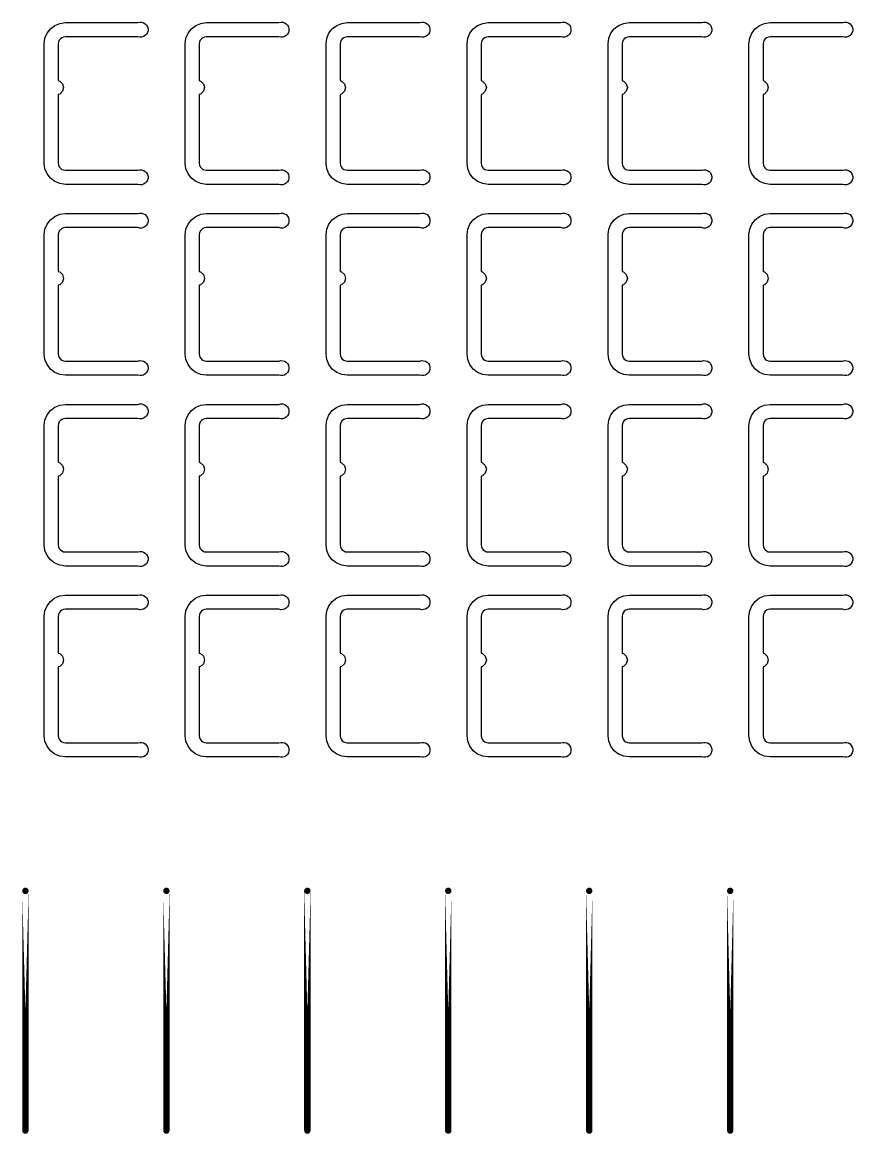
# Model space of a CAD drawing. Extents: x 11 to 212, y 11 to 212.
# Drawn here: x 121.75 to 132.15, y 46.96 to 60.87 of the extents above; entities that cross this region are included whole.
import ezdxf

# ---------------------------------------------------------------- set-up
doc = ezdxf.new("R2010")
doc.units = 0
doc.layers.get('0').update_dxf_attribs({"linetype": 'continuous'})
doc.layers.add('L4', color=7, linetype='continuous')

# ---------------------------------------------------------------- blocks, each defined once
blk = doc.blocks.new('cutlineendpoint')
at = {"const_width": 0.04}
blk.add_lwpolyline([(-0.02, 0, 1), (0.02, 0, 1)], format="xyb", close=True, dxfattribs=at)

msp = doc.modelspace()

# ---------------------------------------------------------------- linework, layer by layer
at = {"layer": 'L4'}
for points in [[(123.197, 59.018), (123.22, 59.023), (123.244, 59.022), (123.267, 59.016), (123.288, 59.003), (123.305, 58.986), (123.317, 58.965), (123.323, 58.941), (123.323, 58.917), (123.317, 58.894), (123.305, 58.873), (123.288, 58.856), (123.267, 58.843), (123.244, 58.836), (123.22, 58.836), (123.197, 58.841), (122.288, 58.841), (122.22, 58.85), (122.156, 58.877), (122.101, 58.919), (122.059, 58.974), (122.033, 59.037), (122.024, 59.106), (122.024, 60.6), (122.033, 60.669), (122.059, 60.732), (122.101, 60.787), (122.156, 60.829), (122.22, 60.856), (122.288, 60.865), (123.197, 60.865), (123.22, 60.87), (123.244, 60.869), (123.267, 60.863), (123.288, 60.85), (123.305, 60.833), (123.317, 60.812), (123.323, 60.789), (123.323, 60.764), (123.317, 60.741), (123.305, 60.72), (123.288, 60.703), (123.267, 60.69), (123.244, 60.684), (123.22, 60.683), (123.197, 60.688), (122.288, 60.688), (122.265, 60.685), (122.244, 60.676), (122.226, 60.662), (122.212, 60.644), (122.203, 60.623), (122.2, 60.6), (122.2, 60.139), (122.218, 60.134), (122.252, 60.1), (122.265, 60.053), (122.252, 60.006), (122.218, 59.971), (122.2, 59.967), (122.2, 59.106), (122.203, 59.083), (122.212, 59.062), (122.226, 59.043), (122.244, 59.029), (122.265, 59.021), (122.288, 59.018)], [(124.961, 59.018), (124.985, 59.023), (125.009, 59.022), (125.032, 59.016), (125.053, 59.003), (125.069, 58.986), (125.081, 58.965), (125.087, 58.941), (125.087, 58.917), (125.081, 58.894), (125.069, 58.873), (125.053, 58.856), (125.032, 58.843), (125.009, 58.836), (124.985, 58.836), (124.961, 58.841), (124.053, 58.841), (123.984, 58.85), (123.921, 58.877), (123.866, 58.919), (123.824, 58.974), (123.797, 59.037), (123.788, 59.106), (123.788, 60.6), (123.797, 60.669), (123.824, 60.732), (123.866, 60.787), (123.921, 60.829), (123.984, 60.856), (124.053, 60.865), (124.961, 60.865), (124.985, 60.87), (125.009, 60.869), (125.032, 60.863), (125.053, 60.85), (125.069, 60.833), (125.081, 60.812), (125.087, 60.789), (125.087, 60.764), (125.081, 60.741), (125.069, 60.72), (125.053, 60.703), (125.032, 60.69), (125.009, 60.684), (124.985, 60.683), (124.961, 60.688), (124.053, 60.688), (124.03, 60.685), (124.009, 60.676), (123.991, 60.662), (123.977, 60.644), (123.968, 60.623), (123.965, 60.6), (123.965, 60.139), (123.982, 60.134), (124.017, 60.1), (124.029, 60.053), (124.017, 60.006), (123.982, 59.971), (123.965, 59.967), (123.965, 59.106), (123.968, 59.083), (123.977, 59.062), (123.991, 59.043), (124.009, 59.029), (124.03, 59.021), (124.053, 59.018)], [(126.726, 59.018), (126.75, 59.023), (126.774, 59.022), (126.797, 59.016), (126.817, 59.003), (126.834, 58.986), (126.846, 58.965), (126.852, 58.941), (126.852, 58.917), (126.846, 58.894), (126.834, 58.873), (126.817, 58.856), (126.797, 58.843), (126.774, 58.836), (126.75, 58.836), (126.726, 58.841), (125.818, 58.841), (125.749, 58.85), (125.685, 58.877), (125.63, 58.919), (125.588, 58.974), (125.562, 59.037), (125.553, 59.106), (125.553, 60.6), (125.562, 60.669), (125.588, 60.732), (125.63, 60.787), (125.685, 60.829), (125.749, 60.856), (125.818, 60.865), (126.726, 60.865), (126.75, 60.87), (126.774, 60.869), (126.797, 60.863), (126.817, 60.85), (126.834, 60.833), (126.846, 60.812), (126.852, 60.789), (126.852, 60.764), (126.846, 60.741), (126.834, 60.72), (126.817, 60.703), (126.797, 60.69), (126.774, 60.684), (126.75, 60.683), (126.726, 60.688), (125.818, 60.688), (125.795, 60.685), (125.774, 60.676), (125.755, 60.662), (125.741, 60.644), (125.732, 60.623), (125.729, 60.6), (125.729, 60.139), (125.747, 60.134), (125.782, 60.1), (125.794, 60.053), (125.782, 60.006), (125.747, 59.971), (125.729, 59.967), (125.729, 59.106), (125.732, 59.083), (125.741, 59.062), (125.755, 59.043), (125.774, 59.029), (125.795, 59.021), (125.818, 59.018)], [(128.491, 59.018), (128.514, 59.023), (128.538, 59.022), (128.561, 59.016), (128.582, 59.003), (128.599, 58.986), (128.611, 58.965), (128.617, 58.941), (128.617, 58.917), (128.611, 58.894), (128.599, 58.873), (128.582, 58.856), (128.561, 58.843), (128.538, 58.836), (128.514, 58.836), (128.491, 58.841), (127.582, 58.841), (127.514, 58.85), (127.45, 58.877), (127.395, 58.919), (127.353, 58.974), (127.327, 59.037), (127.318, 59.106), (127.318, 60.6), (127.327, 60.669), (127.353, 60.732), (127.395, 60.787), (127.45, 60.829), (127.514, 60.856), (127.582, 60.865), (128.491, 60.865), (128.514, 60.87), (128.538, 60.869), (128.561, 60.863), (128.582, 60.85), (128.599, 60.833), (128.611, 60.812), (128.617, 60.789), (128.617, 60.764), (128.611, 60.741), (128.599, 60.72), (128.582, 60.703), (128.561, 60.69), (128.538, 60.684), (128.514, 60.683), (128.491, 60.688), (127.582, 60.688), (127.56, 60.685), (127.538, 60.676), (127.52, 60.662), (127.506, 60.644), (127.497, 60.623), (127.494, 60.6), (127.494, 60.139), (127.512, 60.134), (127.546, 60.1), (127.559, 60.053), (127.546, 60.006), (127.512, 59.971), (127.494, 59.967), (127.494, 59.106), (127.497, 59.083), (127.506, 59.062), (127.52, 59.043), (127.538, 59.029), (127.56, 59.021), (127.582, 59.018)], [(130.255, 59.018), (130.279, 59.023), (130.303, 59.022), (130.326, 59.016), (130.347, 59.003), (130.364, 58.986), (130.375, 58.965), (130.382, 58.941), (130.382, 58.917), (130.375, 58.894), (130.364, 58.873), (130.347, 58.856), (130.326, 58.843), (130.303, 58.836), (130.279, 58.836), (130.255, 58.841), (129.347, 58.841), (129.279, 58.85), (129.215, 58.877), (129.16, 58.919), (129.118, 58.974), (129.091, 59.037), (129.082, 59.106), (129.082, 60.6), (129.091, 60.669), (129.118, 60.732), (129.16, 60.787), (129.215, 60.829), (129.279, 60.856), (129.347, 60.865), (130.255, 60.865), (130.279, 60.87), (130.303, 60.869), (130.326, 60.863), (130.347, 60.85), (130.364, 60.833), (130.375, 60.812), (130.382, 60.789), (130.382, 60.764), (130.375, 60.741), (130.364, 60.72), (130.347, 60.703), (130.326, 60.69), (130.303, 60.684), (130.279, 60.683), (130.255, 60.688), (129.347, 60.688), (129.324, 60.685), (129.303, 60.676), (129.285, 60.662), (129.271, 60.644), (129.262, 60.623), (129.259, 60.6), (129.259, 60.139), (129.276, 60.134), (129.311, 60.1), (129.324, 60.053), (129.311, 60.006), (129.276, 59.971), (129.259, 59.967), (129.259, 59.106), (129.262, 59.083), (129.271, 59.062), (129.285, 59.043), (129.303, 59.029), (129.324, 59.021), (129.347, 59.018)], [(132.02, 59.018), (132.044, 59.023), (132.068, 59.022), (132.091, 59.016), (132.112, 59.003), (132.128, 58.986), (132.14, 58.965), (132.146, 58.941), (132.146, 58.917), (132.14, 58.894), (132.128, 58.873), (132.112, 58.856), (132.091, 58.843), (132.068, 58.836), (132.044, 58.836), (132.02, 58.841), (131.112, 58.841), (131.043, 58.85), (130.979, 58.877), (130.925, 58.919), (130.883, 58.974), (130.856, 59.037), (130.847, 59.106), (130.847, 60.6), (130.856, 60.669), (130.883, 60.732), (130.925, 60.787), (130.979, 60.829), (131.043, 60.856), (131.112, 60.865), (132.02, 60.865), (132.044, 60.87), (132.068, 60.869), (132.091, 60.863), (132.112, 60.85), (132.128, 60.833), (132.14, 60.812), (132.146, 60.789), (132.146, 60.764), (132.14, 60.741), (132.128, 60.72), (132.112, 60.703), (132.091, 60.69), (132.068, 60.684), (132.044, 60.683), (132.02, 60.688), (131.112, 60.688), (131.089, 60.685), (131.068, 60.676), (131.049, 60.662), (131.035, 60.644), (131.027, 60.623), (131.024, 60.6), (131.024, 60.139), (131.041, 60.134), (131.076, 60.1), (131.088, 60.053), (131.076, 60.006), (131.041, 59.971), (131.024, 59.967), (131.024, 59.106), (131.027, 59.083), (131.035, 59.062), (131.049, 59.043), (131.068, 59.029), (131.089, 59.021), (131.112, 59.018)], [(123.197, 56.629), (123.22, 56.635), (123.244, 56.634), (123.267, 56.627), (123.288, 56.615), (123.305, 56.598), (123.317, 56.577), (123.323, 56.553), (123.323, 56.529), (123.317, 56.506), (123.305, 56.485), (123.288, 56.468), (123.267, 56.455), (123.244, 56.448), (123.22, 56.448), (123.197, 56.453), (122.288, 56.453), (122.22, 56.462), (122.156, 56.488), (122.101, 56.53), (122.059, 56.585), (122.033, 56.649), (122.024, 56.718), (122.024, 58.212), (122.033, 58.28), (122.059, 58.344), (122.101, 58.399), (122.156, 58.441), (122.22, 58.467), (122.288, 58.476), (123.197, 58.476), (123.22, 58.482), (123.244, 58.481), (123.267, 58.474), (123.288, 58.462), (123.305, 58.445), (123.317, 58.424), (123.323, 58.4), (123.323, 58.376), (123.317, 58.353), (123.305, 58.332), (123.288, 58.315), (123.267, 58.302), (123.244, 58.295), (123.22, 58.295), (123.197, 58.3), (122.288, 58.3), (122.265, 58.297), (122.244, 58.288), (122.226, 58.274), (122.212, 58.256), (122.203, 58.235), (122.2, 58.212), (122.2, 57.751), (122.218, 57.746), (122.252, 57.712), (122.265, 57.665), (122.252, 57.618), (122.218, 57.583), (122.2, 57.578), (122.2, 56.718), (122.203, 56.695), (122.212, 56.674), (122.226, 56.655), (122.244, 56.641), (122.265, 56.632), (122.288, 56.629)], [(124.961, 56.629), (124.985, 56.635), (125.009, 56.634), (125.032, 56.627), (125.053, 56.615), (125.069, 56.598), (125.081, 56.577), (125.087, 56.553), (125.087, 56.529), (125.081, 56.506), (125.069, 56.485), (125.053, 56.468), (125.032, 56.455), (125.009, 56.448), (124.985, 56.448), (124.961, 56.453), (124.053, 56.453), (123.984, 56.462), (123.921, 56.488), (123.866, 56.53), (123.824, 56.585), (123.797, 56.649), (123.788, 56.718), (123.788, 58.212), (123.797, 58.28), (123.824, 58.344), (123.866, 58.399), (123.921, 58.441), (123.984, 58.467), (124.053, 58.476), (124.961, 58.476), (124.985, 58.482), (125.009, 58.481), (125.032, 58.474), (125.053, 58.462), (125.069, 58.445), (125.081, 58.424), (125.087, 58.4), (125.087, 58.376), (125.081, 58.353), (125.069, 58.332), (125.053, 58.315), (125.032, 58.302), (125.009, 58.295), (124.985, 58.295), (124.961, 58.3), (124.053, 58.3), (124.03, 58.297), (124.009, 58.288), (123.991, 58.274), (123.977, 58.256), (123.968, 58.235), (123.965, 58.212), (123.965, 57.751), (123.982, 57.746), (124.017, 57.712), (124.029, 57.665), (124.017, 57.618), (123.982, 57.583), (123.965, 57.578), (123.965, 56.718), (123.968, 56.695), (123.977, 56.674), (123.991, 56.655), (124.009, 56.641), (124.03, 56.632), (124.053, 56.629)], [(126.726, 56.629), (126.75, 56.635), (126.774, 56.634), (126.797, 56.627), (126.817, 56.615), (126.834, 56.598), (126.846, 56.577), (126.852, 56.553), (126.852, 56.529), (126.846, 56.506), (126.834, 56.485), (126.817, 56.468), (126.797, 56.455), (126.774, 56.448), (126.75, 56.448), (126.726, 56.453), (125.818, 56.453), (125.749, 56.462), (125.685, 56.488), (125.63, 56.53), (125.588, 56.585), (125.562, 56.649), (125.553, 56.718), (125.553, 58.212), (125.562, 58.28), (125.588, 58.344), (125.63, 58.399), (125.685, 58.441), (125.749, 58.467), (125.818, 58.476), (126.726, 58.476), (126.75, 58.482), (126.774, 58.481), (126.797, 58.474), (126.817, 58.462), (126.834, 58.445), (126.846, 58.424), (126.852, 58.4), (126.852, 58.376), (126.846, 58.353), (126.834, 58.332), (126.817, 58.315), (126.797, 58.302), (126.774, 58.295), (126.75, 58.295), (126.726, 58.3), (125.818, 58.3), (125.795, 58.297), (125.774, 58.288), (125.755, 58.274), (125.741, 58.256), (125.732, 58.235), (125.729, 58.212), (125.729, 57.751), (125.747, 57.746), (125.782, 57.712), (125.794, 57.665), (125.782, 57.618), (125.747, 57.583), (125.729, 57.578), (125.729, 56.718), (125.732, 56.695), (125.741, 56.674), (125.755, 56.655), (125.774, 56.641), (125.795, 56.632), (125.818, 56.629)], [(128.491, 56.629), (128.514, 56.635), (128.538, 56.634), (128.561, 56.627), (128.582, 56.615), (128.599, 56.598), (128.611, 56.577), (128.617, 56.553), (128.617, 56.529), (128.611, 56.506), (128.599, 56.485), (128.582, 56.468), (128.561, 56.455), (128.538, 56.448), (128.514, 56.448), (128.491, 56.453), (127.582, 56.453), (127.514, 56.462), (127.45, 56.488), (127.395, 56.53), (127.353, 56.585), (127.327, 56.649), (127.318, 56.718), (127.318, 58.212), (127.327, 58.28), (127.353, 58.344), (127.395, 58.399), (127.45, 58.441), (127.514, 58.467), (127.582, 58.476), (128.491, 58.476), (128.514, 58.482), (128.538, 58.481), (128.561, 58.474), (128.582, 58.462), (128.599, 58.445), (128.611, 58.424), (128.617, 58.4), (128.617, 58.376), (128.611, 58.353), (128.599, 58.332), (128.582, 58.315), (128.561, 58.302), (128.538, 58.295), (128.514, 58.295), (128.491, 58.3), (127.582, 58.3), (127.56, 58.297), (127.538, 58.288), (127.52, 58.274), (127.506, 58.256), (127.497, 58.235), (127.494, 58.212), (127.494, 57.751), (127.512, 57.746), (127.546, 57.712), (127.559, 57.665), (127.546, 57.618), (127.512, 57.583), (127.494, 57.578), (127.494, 56.718), (127.497, 56.695), (127.506, 56.674), (127.52, 56.655), (127.538, 56.641), (127.56, 56.632), (127.582, 56.629)], [(130.255, 56.629), (130.279, 56.635), (130.303, 56.634), (130.326, 56.627), (130.347, 56.615), (130.364, 56.598), (130.375, 56.577), (130.382, 56.553), (130.382, 56.529), (130.375, 56.506), (130.364, 56.485), (130.347, 56.468), (130.326, 56.455), (130.303, 56.448), (130.279, 56.448), (130.255, 56.453), (129.347, 56.453), (129.279, 56.462), (129.215, 56.488), (129.16, 56.53), (129.118, 56.585), (129.091, 56.649), (129.082, 56.718), (129.082, 58.212), (129.091, 58.28), (129.118, 58.344), (129.16, 58.399), (129.215, 58.441), (129.279, 58.467), (129.347, 58.476), (130.255, 58.476), (130.279, 58.482), (130.303, 58.481), (130.326, 58.474), (130.347, 58.462), (130.364, 58.445), (130.375, 58.424), (130.382, 58.4), (130.382, 58.376), (130.375, 58.353), (130.364, 58.332), (130.347, 58.315), (130.326, 58.302), (130.303, 58.295), (130.279, 58.295), (130.255, 58.3), (129.347, 58.3), (129.324, 58.297), (129.303, 58.288), (129.285, 58.274), (129.271, 58.256), (129.262, 58.235), (129.259, 58.212), (129.259, 57.751), (129.276, 57.746), (129.311, 57.712), (129.324, 57.665), (129.311, 57.618), (129.276, 57.583), (129.259, 57.578), (129.259, 56.718), (129.262, 56.695), (129.271, 56.674), (129.285, 56.655), (129.303, 56.641), (129.324, 56.632), (129.347, 56.629)], [(132.02, 56.629), (132.044, 56.635), (132.068, 56.634), (132.091, 56.627), (132.112, 56.615), (132.128, 56.598), (132.14, 56.577), (132.146, 56.553), (132.146, 56.529), (132.14, 56.506), (132.128, 56.485), (132.112, 56.468), (132.091, 56.455), (132.068, 56.448), (132.044, 56.448), (132.02, 56.453), (131.112, 56.453), (131.043, 56.462), (130.979, 56.488), (130.925, 56.53), (130.883, 56.585), (130.856, 56.649), (130.847, 56.718), (130.847, 58.212), (130.856, 58.28), (130.883, 58.344), (130.925, 58.399), (130.979, 58.441), (131.043, 58.467), (131.112, 58.476), (132.02, 58.476), (132.044, 58.482), (132.068, 58.481), (132.091, 58.474), (132.112, 58.462), (132.128, 58.445), (132.14, 58.424), (132.146, 58.4), (132.146, 58.376), (132.14, 58.353), (132.128, 58.332), (132.112, 58.315), (132.091, 58.302), (132.068, 58.295), (132.044, 58.295), (132.02, 58.3), (131.112, 58.3), (131.089, 58.297), (131.068, 58.288), (131.049, 58.274), (131.035, 58.256), (131.027, 58.235), (131.024, 58.212), (131.024, 57.751), (131.041, 57.746), (131.076, 57.712), (131.088, 57.665), (131.076, 57.618), (131.041, 57.583), (131.024, 57.578), (131.024, 56.718), (131.027, 56.695), (131.035, 56.674), (131.049, 56.655), (131.068, 56.641), (131.089, 56.632), (131.112, 56.629)], [(123.197, 54.241), (123.22, 54.247), (123.244, 54.246), (123.267, 54.239), (123.288, 54.227), (123.305, 54.209), (123.317, 54.188), (123.323, 54.165), (123.323, 54.141), (123.317, 54.118), (123.305, 54.097), (123.288, 54.079), (123.267, 54.067), (123.244, 54.06), (123.22, 54.059), (123.197, 54.065), (122.288, 54.065), (122.22, 54.074), (122.156, 54.1), (122.101, 54.142), (122.059, 54.197), (122.033, 54.261), (122.024, 54.329), (122.024, 55.824), (122.033, 55.892), (122.059, 55.956), (122.101, 56.011), (122.156, 56.053), (122.22, 56.079), (122.288, 56.088), (123.197, 56.088), (123.22, 56.094), (123.244, 56.093), (123.267, 56.086), (123.288, 56.074), (123.305, 56.056), (123.317, 56.035), (123.323, 56.012), (123.323, 55.988), (123.317, 55.965), (123.305, 55.944), (123.288, 55.926), (123.267, 55.914), (123.244, 55.907), (123.22, 55.906), (123.197, 55.912), (122.288, 55.912), (122.265, 55.909), (122.244, 55.9), (122.226, 55.886), (122.212, 55.868), (122.203, 55.846), (122.2, 55.824), (122.2, 55.363), (122.218, 55.358), (122.252, 55.324), (122.265, 55.276), (122.252, 55.229), (122.218, 55.195), (122.2, 55.19), (122.2, 54.329), (122.203, 54.307), (122.212, 54.285), (122.226, 54.267), (122.244, 54.253), (122.265, 54.244), (122.288, 54.241)], [(124.961, 54.241), (124.985, 54.247), (125.009, 54.246), (125.032, 54.239), (125.053, 54.227), (125.069, 54.209), (125.081, 54.188), (125.087, 54.165), (125.087, 54.141), (125.081, 54.118), (125.069, 54.097), (125.053, 54.079), (125.032, 54.067), (125.009, 54.06), (124.985, 54.059), (124.961, 54.065), (124.053, 54.065), (123.984, 54.074), (123.921, 54.1), (123.866, 54.142), (123.824, 54.197), (123.797, 54.261), (123.788, 54.329), (123.788, 55.824), (123.797, 55.892), (123.824, 55.956), (123.866, 56.011), (123.921, 56.053), (123.984, 56.079), (124.053, 56.088), (124.961, 56.088), (124.985, 56.094), (125.009, 56.093), (125.032, 56.086), (125.053, 56.074), (125.069, 56.056), (125.081, 56.035), (125.087, 56.012), (125.087, 55.988), (125.081, 55.965), (125.069, 55.944), (125.053, 55.926), (125.032, 55.914), (125.009, 55.907), (124.985, 55.906), (124.961, 55.912), (124.053, 55.912), (124.03, 55.909), (124.009, 55.9), (123.991, 55.886), (123.977, 55.868), (123.968, 55.846), (123.965, 55.824), (123.965, 55.363), (123.982, 55.358), (124.017, 55.324), (124.029, 55.276), (124.017, 55.229), (123.982, 55.195), (123.965, 55.19), (123.965, 54.329), (123.968, 54.307), (123.977, 54.285), (123.991, 54.267), (124.009, 54.253), (124.03, 54.244), (124.053, 54.241)], [(126.726, 54.241), (126.75, 54.247), (126.774, 54.246), (126.797, 54.239), (126.817, 54.227), (126.834, 54.209), (126.846, 54.188), (126.852, 54.165), (126.852, 54.141), (126.846, 54.118), (126.834, 54.097), (126.817, 54.079), (126.797, 54.067), (126.774, 54.06), (126.75, 54.059), (126.726, 54.065), (125.818, 54.065), (125.749, 54.074), (125.685, 54.1), (125.63, 54.142), (125.588, 54.197), (125.562, 54.261), (125.553, 54.329), (125.553, 55.824), (125.562, 55.892), (125.588, 55.956), (125.63, 56.011), (125.685, 56.053), (125.749, 56.079), (125.818, 56.088), (126.726, 56.088), (126.75, 56.094), (126.774, 56.093), (126.797, 56.086), (126.817, 56.074), (126.834, 56.056), (126.846, 56.035), (126.852, 56.012), (126.852, 55.988), (126.846, 55.965), (126.834, 55.944), (126.817, 55.926), (126.797, 55.914), (126.774, 55.907), (126.75, 55.906), (126.726, 55.912), (125.818, 55.912), (125.795, 55.909), (125.774, 55.9), (125.755, 55.886), (125.741, 55.868), (125.732, 55.846), (125.729, 55.824), (125.729, 55.363), (125.747, 55.358), (125.782, 55.324), (125.794, 55.276), (125.782, 55.229), (125.747, 55.195), (125.729, 55.19), (125.729, 54.329), (125.732, 54.307), (125.741, 54.285), (125.755, 54.267), (125.774, 54.253), (125.795, 54.244), (125.818, 54.241)], [(128.491, 54.241), (128.514, 54.247), (128.538, 54.246), (128.561, 54.239), (128.582, 54.227), (128.599, 54.209), (128.611, 54.188), (128.617, 54.165), (128.617, 54.141), (128.611, 54.118), (128.599, 54.097), (128.582, 54.079), (128.561, 54.067), (128.538, 54.06), (128.514, 54.059), (128.491, 54.065), (127.582, 54.065), (127.514, 54.074), (127.45, 54.1), (127.395, 54.142), (127.353, 54.197), (127.327, 54.261), (127.318, 54.329), (127.318, 55.824), (127.327, 55.892), (127.353, 55.956), (127.395, 56.011), (127.45, 56.053), (127.514, 56.079), (127.582, 56.088), (128.491, 56.088), (128.514, 56.094), (128.538, 56.093), (128.561, 56.086), (128.582, 56.074), (128.599, 56.056), (128.611, 56.035), (128.617, 56.012), (128.617, 55.988), (128.611, 55.965), (128.599, 55.944), (128.582, 55.926), (128.561, 55.914), (128.538, 55.907), (128.514, 55.906), (128.491, 55.912), (127.582, 55.912), (127.56, 55.909), (127.538, 55.9), (127.52, 55.886), (127.506, 55.868), (127.497, 55.846), (127.494, 55.824), (127.494, 55.363), (127.512, 55.358), (127.546, 55.324), (127.559, 55.276), (127.546, 55.229), (127.512, 55.195), (127.494, 55.19), (127.494, 54.329), (127.497, 54.307), (127.506, 54.285), (127.52, 54.267), (127.538, 54.253), (127.56, 54.244), (127.582, 54.241)], [(130.255, 54.241), (130.279, 54.247), (130.303, 54.246), (130.326, 54.239), (130.347, 54.227), (130.364, 54.209), (130.375, 54.188), (130.382, 54.165), (130.382, 54.141), (130.375, 54.118), (130.364, 54.097), (130.347, 54.079), (130.326, 54.067), (130.303, 54.06), (130.279, 54.059), (130.255, 54.065), (129.347, 54.065), (129.279, 54.074), (129.215, 54.1), (129.16, 54.142), (129.118, 54.197), (129.091, 54.261), (129.082, 54.329), (129.082, 55.824), (129.091, 55.892), (129.118, 55.956), (129.16, 56.011), (129.215, 56.053), (129.279, 56.079), (129.347, 56.088), (130.255, 56.088), (130.279, 56.094), (130.303, 56.093), (130.326, 56.086), (130.347, 56.074), (130.364, 56.056), (130.375, 56.035), (130.382, 56.012), (130.382, 55.988), (130.375, 55.965), (130.364, 55.944), (130.347, 55.926), (130.326, 55.914), (130.303, 55.907), (130.279, 55.906), (130.255, 55.912), (129.347, 55.912), (129.324, 55.909), (129.303, 55.9), (129.285, 55.886), (129.271, 55.868), (129.262, 55.846), (129.259, 55.824), (129.259, 55.363), (129.276, 55.358), (129.311, 55.324), (129.324, 55.276), (129.311, 55.229), (129.276, 55.195), (129.259, 55.19), (129.259, 54.329), (129.262, 54.307), (129.271, 54.285), (129.285, 54.267), (129.303, 54.253), (129.324, 54.244), (129.347, 54.241)], [(132.02, 54.241), (132.044, 54.247), (132.068, 54.246), (132.091, 54.239), (132.112, 54.227), (132.128, 54.209), (132.14, 54.188), (132.146, 54.165), (132.146, 54.141), (132.14, 54.118), (132.128, 54.097), (132.112, 54.079), (132.091, 54.067), (132.068, 54.06), (132.044, 54.059), (132.02, 54.065), (131.112, 54.065), (131.043, 54.074), (130.979, 54.1), (130.925, 54.142), (130.883, 54.197), (130.856, 54.261), (130.847, 54.329), (130.847, 55.824), (130.856, 55.892), (130.883, 55.956), (130.925, 56.011), (130.979, 56.053), (131.043, 56.079), (131.112, 56.088), (132.02, 56.088), (132.044, 56.094), (132.068, 56.093), (132.091, 56.086), (132.112, 56.074), (132.128, 56.056), (132.14, 56.035), (132.146, 56.012), (132.146, 55.988), (132.14, 55.965), (132.128, 55.944), (132.112, 55.926), (132.091, 55.914), (132.068, 55.907), (132.044, 55.906), (132.02, 55.912), (131.112, 55.912), (131.089, 55.909), (131.068, 55.9), (131.049, 55.886), (131.035, 55.868), (131.027, 55.846), (131.024, 55.824), (131.024, 55.363), (131.041, 55.358), (131.076, 55.324), (131.088, 55.276), (131.076, 55.229), (131.041, 55.195), (131.024, 55.19), (131.024, 54.329), (131.027, 54.307), (131.035, 54.285), (131.049, 54.267), (131.068, 54.253), (131.089, 54.244), (131.112, 54.241)], [(123.197, 51.853), (123.22, 51.858), (123.244, 51.858), (123.267, 51.851), (123.288, 51.838), (123.305, 51.821), (123.317, 51.8), (123.323, 51.777), (123.323, 51.753), (123.317, 51.729), (123.305, 51.708), (123.288, 51.691), (123.267, 51.679), (123.244, 51.672), (123.22, 51.671), (123.197, 51.676), (122.288, 51.676), (122.22, 51.685), (122.156, 51.712), (122.101, 51.754), (122.059, 51.809), (122.033, 51.873), (122.024, 51.941), (122.024, 53.435), (122.033, 53.504), (122.059, 53.568), (122.101, 53.622), (122.156, 53.665), (122.22, 53.691), (122.288, 53.7), (123.197, 53.7), (123.22, 53.705), (123.244, 53.705), (123.267, 53.698), (123.288, 53.685), (123.305, 53.668), (123.317, 53.647), (123.323, 53.624), (123.323, 53.6), (123.317, 53.576), (123.305, 53.555), (123.288, 53.538), (123.267, 53.526), (123.244, 53.519), (123.22, 53.518), (123.197, 53.524), (122.288, 53.524), (122.265, 53.521), (122.244, 53.512), (122.226, 53.498), (122.212, 53.479), (122.203, 53.458), (122.2, 53.435), (122.2, 52.974), (122.218, 52.97), (122.252, 52.935), (122.265, 52.888), (122.252, 52.841), (122.218, 52.807), (122.2, 52.802), (122.2, 51.941), (122.203, 51.918), (122.212, 51.897), (122.226, 51.879), (122.244, 51.865), (122.265, 51.856), (122.288, 51.853)], [(124.961, 51.853), (124.985, 51.858), (125.009, 51.858), (125.032, 51.851), (125.053, 51.838), (125.069, 51.821), (125.081, 51.8), (125.087, 51.777), (125.087, 51.753), (125.081, 51.729), (125.069, 51.708), (125.053, 51.691), (125.032, 51.679), (125.009, 51.672), (124.985, 51.671), (124.961, 51.676), (124.053, 51.676), (123.984, 51.685), (123.921, 51.712), (123.866, 51.754), (123.824, 51.809), (123.797, 51.873), (123.788, 51.941), (123.788, 53.435), (123.797, 53.504), (123.824, 53.568), (123.866, 53.622), (123.921, 53.665), (123.984, 53.691), (124.053, 53.7), (124.961, 53.7), (124.985, 53.705), (125.009, 53.705), (125.032, 53.698), (125.053, 53.685), (125.069, 53.668), (125.081, 53.647), (125.087, 53.624), (125.087, 53.6), (125.081, 53.576), (125.069, 53.555), (125.053, 53.538), (125.032, 53.526), (125.009, 53.519), (124.985, 53.518), (124.961, 53.524), (124.053, 53.524), (124.03, 53.521), (124.009, 53.512), (123.991, 53.498), (123.977, 53.479), (123.968, 53.458), (123.965, 53.435), (123.965, 52.974), (123.982, 52.97), (124.017, 52.935), (124.029, 52.888), (124.017, 52.841), (123.982, 52.807), (123.965, 52.802), (123.965, 51.941), (123.968, 51.918), (123.977, 51.897), (123.991, 51.879), (124.009, 51.865), (124.03, 51.856), (124.053, 51.853)], [(126.726, 51.853), (126.75, 51.858), (126.774, 51.858), (126.797, 51.851), (126.817, 51.838), (126.834, 51.821), (126.846, 51.8), (126.852, 51.777), (126.852, 51.753), (126.846, 51.729), (126.834, 51.708), (126.817, 51.691), (126.797, 51.679), (126.774, 51.672), (126.75, 51.671), (126.726, 51.676), (125.818, 51.676), (125.749, 51.685), (125.685, 51.712), (125.63, 51.754), (125.588, 51.809), (125.562, 51.873), (125.553, 51.941), (125.553, 53.435), (125.562, 53.504), (125.588, 53.568), (125.63, 53.622), (125.685, 53.665), (125.749, 53.691), (125.818, 53.7), (126.726, 53.7), (126.75, 53.705), (126.774, 53.705), (126.797, 53.698), (126.817, 53.685), (126.834, 53.668), (126.846, 53.647), (126.852, 53.624), (126.852, 53.6), (126.846, 53.576), (126.834, 53.555), (126.817, 53.538), (126.797, 53.526), (126.774, 53.519), (126.75, 53.518), (126.726, 53.524), (125.818, 53.524), (125.795, 53.521), (125.774, 53.512), (125.755, 53.498), (125.741, 53.479), (125.732, 53.458), (125.729, 53.435), (125.729, 52.974), (125.747, 52.97), (125.782, 52.935), (125.794, 52.888), (125.782, 52.841), (125.747, 52.807), (125.729, 52.802), (125.729, 51.941), (125.732, 51.918), (125.741, 51.897), (125.755, 51.879), (125.774, 51.865), (125.795, 51.856), (125.818, 51.853)], [(128.491, 51.853), (128.514, 51.858), (128.538, 51.858), (128.561, 51.851), (128.582, 51.838), (128.599, 51.821), (128.611, 51.8), (128.617, 51.777), (128.617, 51.753), (128.611, 51.729), (128.599, 51.708), (128.582, 51.691), (128.561, 51.679), (128.538, 51.672), (128.514, 51.671), (128.491, 51.676), (127.582, 51.676), (127.514, 51.685), (127.45, 51.712), (127.395, 51.754), (127.353, 51.809), (127.327, 51.873), (127.318, 51.941), (127.318, 53.435), (127.327, 53.504), (127.353, 53.568), (127.395, 53.622), (127.45, 53.665), (127.514, 53.691), (127.582, 53.7), (128.491, 53.7), (128.514, 53.705), (128.538, 53.705), (128.561, 53.698), (128.582, 53.685), (128.599, 53.668), (128.611, 53.647), (128.617, 53.624), (128.617, 53.6), (128.611, 53.576), (128.599, 53.555), (128.582, 53.538), (128.561, 53.526), (128.538, 53.519), (128.514, 53.518), (128.491, 53.524), (127.582, 53.524), (127.56, 53.521), (127.538, 53.512), (127.52, 53.498), (127.506, 53.479), (127.497, 53.458), (127.494, 53.435), (127.494, 52.974), (127.512, 52.97), (127.546, 52.935), (127.559, 52.888), (127.546, 52.841), (127.512, 52.807), (127.494, 52.802), (127.494, 51.941), (127.497, 51.918), (127.506, 51.897), (127.52, 51.879), (127.538, 51.865), (127.56, 51.856), (127.582, 51.853)], [(130.255, 51.853), (130.279, 51.858), (130.303, 51.858), (130.326, 51.851), (130.347, 51.838), (130.364, 51.821), (130.375, 51.8), (130.382, 51.777), (130.382, 51.753), (130.375, 51.729), (130.364, 51.708), (130.347, 51.691), (130.326, 51.679), (130.303, 51.672), (130.279, 51.671), (130.255, 51.676), (129.347, 51.676), (129.279, 51.685), (129.215, 51.712), (129.16, 51.754), (129.118, 51.809), (129.091, 51.873), (129.082, 51.941), (129.082, 53.435), (129.091, 53.504), (129.118, 53.568), (129.16, 53.622), (129.215, 53.665), (129.279, 53.691), (129.347, 53.7), (130.255, 53.7), (130.279, 53.705), (130.303, 53.705), (130.326, 53.698), (130.347, 53.685), (130.364, 53.668), (130.375, 53.647), (130.382, 53.624), (130.382, 53.6), (130.375, 53.576), (130.364, 53.555), (130.347, 53.538), (130.326, 53.526), (130.303, 53.519), (130.279, 53.518), (130.255, 53.524), (129.347, 53.524), (129.324, 53.521), (129.303, 53.512), (129.285, 53.498), (129.271, 53.479), (129.262, 53.458), (129.259, 53.435), (129.259, 52.974), (129.276, 52.97), (129.311, 52.935), (129.324, 52.888), (129.311, 52.841), (129.276, 52.807), (129.259, 52.802), (129.259, 51.941), (129.262, 51.918), (129.271, 51.897), (129.285, 51.879), (129.303, 51.865), (129.324, 51.856), (129.347, 51.853)], [(132.02, 51.853), (132.044, 51.858), (132.068, 51.858), (132.091, 51.851), (132.112, 51.838), (132.128, 51.821), (132.14, 51.8), (132.146, 51.777), (132.146, 51.753), (132.14, 51.729), (132.128, 51.708), (132.112, 51.691), (132.091, 51.679), (132.068, 51.672), (132.044, 51.671), (132.02, 51.676), (131.112, 51.676), (131.043, 51.685), (130.979, 51.712), (130.925, 51.754), (130.883, 51.809), (130.856, 51.873), (130.847, 51.941), (130.847, 53.435), (130.856, 53.504), (130.883, 53.568), (130.925, 53.622), (130.979, 53.665), (131.043, 53.691), (131.112, 53.7), (132.02, 53.7), (132.044, 53.705), (132.068, 53.705), (132.091, 53.698), (132.112, 53.685), (132.128, 53.668), (132.14, 53.647), (132.146, 53.624), (132.146, 53.6), (132.14, 53.576), (132.128, 53.555), (132.112, 53.538), (132.091, 53.526), (132.068, 53.519), (132.044, 53.518), (132.02, 53.524), (131.112, 53.524), (131.089, 53.521), (131.068, 53.512), (131.049, 53.498), (131.035, 53.479), (131.027, 53.458), (131.024, 53.435), (131.024, 52.974), (131.041, 52.97), (131.076, 52.935), (131.088, 52.888), (131.076, 52.841), (131.041, 52.807), (131.024, 52.802), (131.024, 51.941), (131.027, 51.918), (131.035, 51.897), (131.049, 51.879), (131.068, 51.865), (131.089, 51.856), (131.112, 51.853)]]:
    msp.add_lwpolyline(points, close=True, dxfattribs=at)
at = {"layer": 'L4', "const_width": 0.08}
for points in [[(121.788, 50), (121.788, 47)], [(123.553, 50), (123.553, 47)], [(125.318, 50), (125.318, 47)], [(127.082, 50), (127.082, 47)], [(128.847, 50), (128.847, 47)], [(130.612, 50), (130.612, 47)]]:
    msp.add_lwpolyline(points, close=True, dxfattribs=at)

# ---------------------------------------------------------------- block references
at = {"layer": 'L4'}
for p in [(121.788, 50), (123.553, 50), (125.318, 50), (127.082, 50), (128.847, 50), (130.612, 50), (121.788, 47), (123.553, 47), (125.318, 47), (127.082, 47), (128.847, 47), (130.612, 47)]:
    msp.add_blockref('cutlineendpoint', p, dxfattribs=at)

doc.saveas('drawing.dxf')
